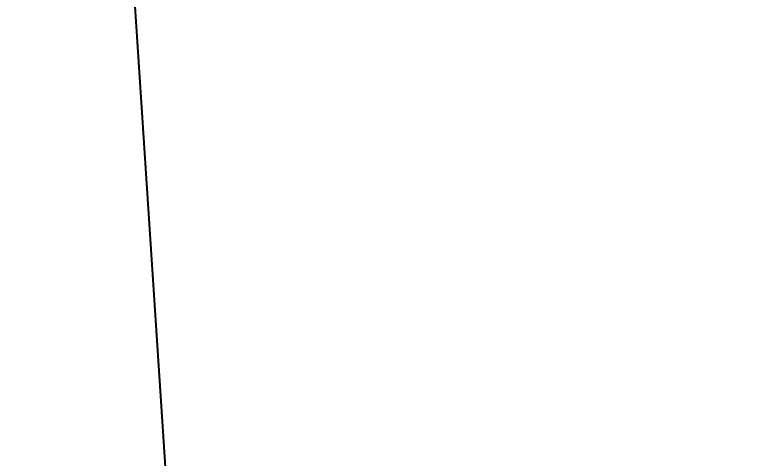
# Model space of a CAD drawing. Header units: metres. Extents: x 222509 to 223547, y 765290 to 766147.
# Drawn here: x 223030.00564 to 223030.01234, y 765862.04936 to 765862.05335 of the extents above; entities that cross this region are included whole.
import ezdxf

# ---------------------------------------------------------------- set-up
doc = ezdxf.new("R2010")
doc.units = ezdxf.units.M
for name, color, linetype in [('KER', 8, 'Continuous'), ('PNT', 8, 'Continuous'), ('PNTELEV', 5, 'Continuous')]:
    doc.layers.add(name, color=color, linetype=linetype)
doc.styles.add('PTXT', font='txt.shx')

# ---------------------------------------------------------------- blocks, each defined once
blk = doc.blocks.new('G$CAC2BD834')
at = {"layer": 'KER'}
blk.add_lwpolyline([(223030.58, 765853.33), (223029.75, 765865.96), (223024.85, 765868.92), (223024.35, 765872.59), (223023.73, 765876.73)], dxfattribs=at)
blk = doc.blocks.new('SRVPNO1')
at = {"layer": 'PNTELEV', "color": 8, "style": 'PTXT'}
blk.add_attdef('ELEV2', (1.5, -0.5), '', height=1, dxfattribs=at)
blk = doc.blocks.new('G$C9B10AD15')
at = {"layer": 'PNT', "color": 252}
ref = blk.add_blockref('SRVPNO1', (223027.923, 765862.074, 511.789), dxfattribs=dict(at, xscale=0.375, yscale=0.375, zscale=0.375))
ref.add_attrib('ELEV2', '511.79', (223028.4855, 765861.8865, 511.789), dxfattribs={"layer": 'PNTELEV', "color": 8, "height": 0.375, "style": 'PTXT'})
blk = doc.blocks.new('G$CFB36F9AD')
at = {"layer": 'PNT'}
ref = blk.add_blockref('SRVPNO1', (223027.923, 765862.074, 511.789), dxfattribs=dict(at, xscale=0.375, yscale=0.375, zscale=0.375))
ref.add_attrib('ELEV2', '511.79', (223028.4855, 765861.8865, 511.789), dxfattribs={"layer": 'PNTELEV', "color": 8, "height": 0.375, "style": 'PTXT'})

msp = doc.modelspace()

# ---------------------------------------------------------------- block references
for name in ['G$CAC2BD834', 'G$C9B10AD15', 'G$CFB36F9AD']:
    msp.add_blockref(name, (0, 0))

doc.saveas('drawing.dxf')
